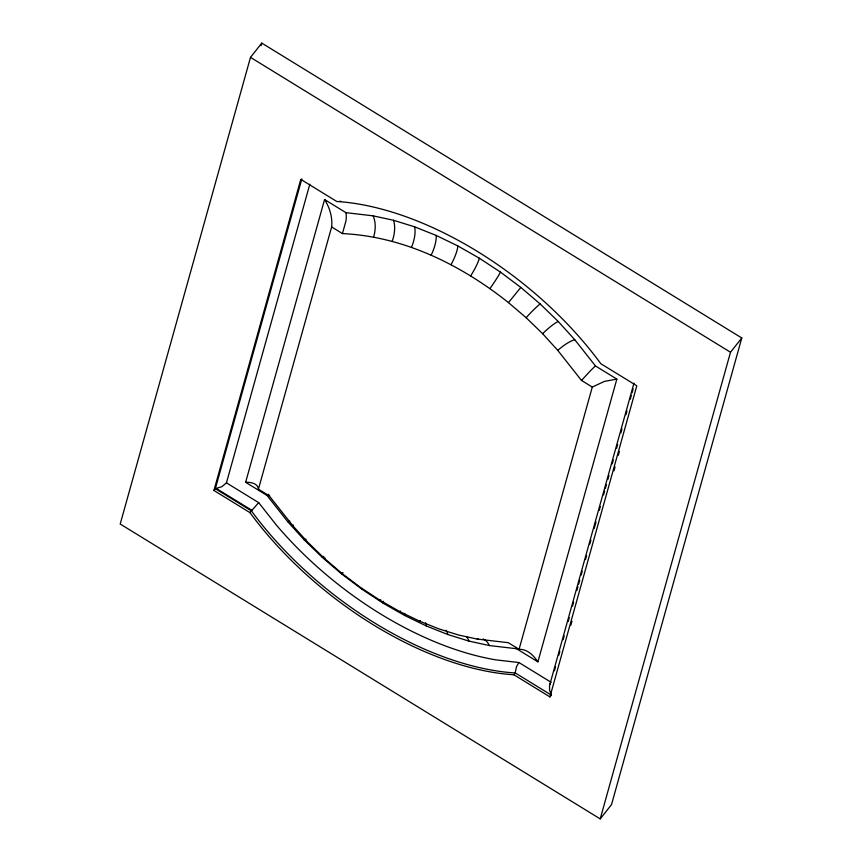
<?xml version="1.0" encoding="UTF-8"?>
<svg xmlns="http://www.w3.org/2000/svg" width="862" height="862" viewBox="0 0 862 862"><rect width="100%" height="100%" fill="white"/><g stroke="black" fill="none" stroke-linecap="round" stroke-linejoin="round"><path stroke-width="1.29" d="M515.314 672.166L516.564 666.488L518.967 662.555L551.217 682.359M537.899 661.854C533.707 655.54 527.253 648.935 519.064 649.323L508.268 642.696L477.171 639.065L458.519 635.003L439.232 629.001L419.546 621.157L399.731 611.557L380.067 600.329L360.812 587.647L342.236 573.661L324.565 558.565L308.068 542.564L292.94 525.885L269.224 495.833L258.428 489.207L331.644 226.943C332.646 217.343 329.693 207.613 324.575 199.542L245.627 482.3L267.005 495.434L287.725 521.682L304.286 539.946L322.345 557.455L341.675 573.973L362.018 589.274L383.084 603.163L404.612 615.436L426.291 625.952L447.831 634.54L468.95 641.102L489.357 645.552L516.532 648.72L537.899 661.854L616.847 379.097L595.48 365.962L574.749 339.703L558.199 321.451L540.14 303.941L520.81 287.423L500.466 272.112L479.391 258.234L457.873 245.95L436.194 235.445L414.654 226.846L393.535 220.284L373.127 215.845L345.953 212.666L324.575 199.542M633.979 383.105L549.536 685.57L549.59 690.236L551.346 695.106L549.924 696.895L513.924 674.774A245.39 130.668 38.3 0 1 249.926 512.588L213.927 490.478L300.784 179.371L336.783 201.492A245.39 130.668 38.3 0 1 600.792 363.678L636.792 385.788L549.924 696.895M250.497 57.366L120.206 524.021L600.211 818.9L611.503 804.634L741.794 337.979L261.789 43.1L250.497 57.366L730.502 352.246L600.211 818.9M261.067 45.697L261.789 43.1M301.84 178.876L215.338 488.689L213.927 490.478M551.346 695.106L515.347 672.985A245.39 130.668 38.3 0 1 251.338 510.8L215.338 488.689L221.911 486.642L226.447 482.849L309.824 184.199M519.064 649.323L592.291 387.07L604.413 381.403L616.847 379.097M554.46 670.733L555.548 666.854M558.791 655.217L559.88 651.338M563.123 639.701L564.211 635.822M568.177 621.599L569.265 617.72M572.508 606.083L573.596 602.204M576.84 590.567L577.928 586.688M578.65 584.102L579.727 580.234M581.171 575.062L582.259 571.183M585.503 559.546L586.591 555.667M589.834 544.03L590.923 540.151M594.166 528.514L595.976 522.049M599.219 510.412L600.308 506.533M603.551 494.896L604.639 491.017M605.361 488.442L606.439 484.563M607.882 479.391L608.971 475.512M612.214 463.875L613.302 459.996M616.545 448.359L617.634 444.48M620.877 432.843L621.965 428.964M625.931 414.741L627.019 410.862M630.262 399.225L631.35 395.356M632.072 392.77L633.15 388.891M570.881 625.112L571.969 621.222M613.949 470.857L615.037 466.967M618.302 455.298L619.379 451.408M331.644 226.943L342.44 233.58L346.018 220.694A23.673 10.29 -69.3 0 0 345.953 212.677M549.805 684.59L550.322 683.491M269.224 495.833L269.655 495.111M342.236 573.661L342.753 572.971M249.926 512.588L258.686 502.654L226.447 482.849M730.502 352.246L741.794 337.979M513.924 674.774L515.347 672.985M592.291 387.07L581.494 380.433L557.768 350.381L542.651 333.702L526.143 317.701L508.483 302.616L520.81 287.423M341.675 573.973L342.796 572.627M581.494 380.433L590.384 370.822A23.673 2.004 -48.6 0 1 595.47 365.962M340.856 201.309L339.434 201.352M245.627 482.3C250.454 482.095 257.943 483.183 258.428 489.207M342.44 233.58C403.869 236.49 461.03 264.893 508.483 302.616M518.967 662.555L495.833 659.861A238.677 127.091 38.3 0 1 276.336 525.012L258.686 502.654M216.416 488.538L251.855 510.315M267.005 495.434A23.673 2.004 -48.6 0 1 268.459 494.238M293.22 524.969A21.561 6.454 -40.3 0 1 292.94 525.885M287.725 521.682A21.561 6.454 -40.3 0 1 289.794 521.251M304.275 539.946A21.561 4.429 -44.1 0 1 306.053 539.203M325.006 557.811A21.561 2.349 -47.7 0 1 324.575 558.565M322.345 557.455A21.561 2.349 -47.7 0 1 323.8 556.399M362.449 588.412A21.561 1.886 -54.8 0 1 362.008 589.274M383.482 601.31A21.561 3.976 -58.4 0 1 383.084 603.163M380.077 600.329A21.561 3.976 -58.4 0 1 380.778 599.78M404.634 613.378A21.561 6.012 -62.2 0 1 404.601 615.446M399.731 611.546A21.561 6.012 -62.2 0 1 400.55 611.061M425.623 622.773A21.561 7.973 -66.2 0 1 426.281 625.952M419.546 621.146A21.561 7.973 -66.2 0 1 420.451 620.705M446.031 630.273A21.561 9.827 -70.4 0 1 447.831 634.54M466.428 636.619A21.561 11.54 -75.2 0 1 468.95 641.112M483.022 638.968A21.561 13.102 -80.4 0 1 489.357 645.552M477.171 639.065A21.561 13.102 -80.4 0 1 478.367 638.699M516.241 647.416A23.673 10.29 -69.3 0 1 516.532 648.72M557.768 350.381A21.561 6.454 -40.3 0 1 574.749 339.714M542.651 333.702A21.561 4.429 -44.1 0 1 558.199 321.451M526.143 317.701A21.561 2.349 -47.7 0 1 540.14 303.941M500.466 272.123A21.561 1.886 -54.8 0 1 489.896 288.63M479.391 258.234A21.561 3.976 -58.4 0 1 470.641 275.937M457.873 245.95A21.561 6.012 -62.2 0 1 450.977 264.72M436.194 235.445A21.561 7.973 -66.2 0 1 431.172 255.12M414.644 226.857A21.561 9.827 -70.4 0 1 411.486 247.265M393.525 220.284A21.561 11.54 -75.2 0 1 392.188 241.263M373.117 215.845A21.561 13.102 -80.4 0 1 373.548 237.212"/></g></svg>
